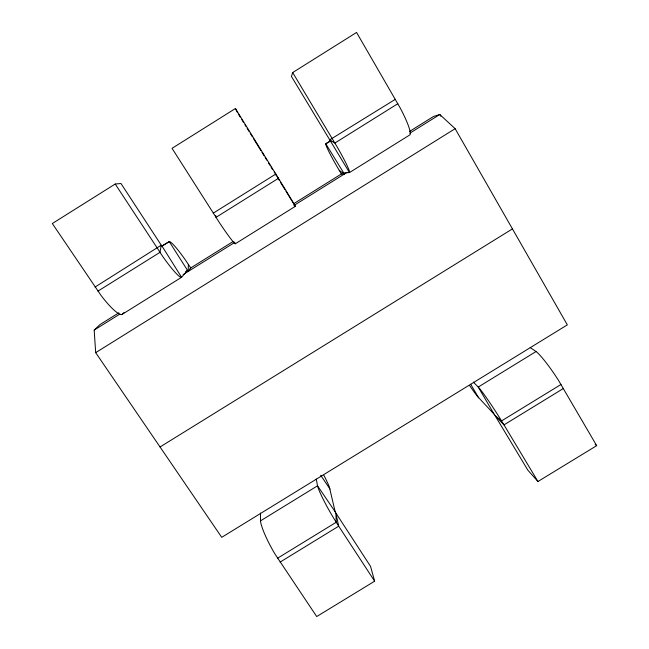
<?xml version="1.0" encoding="UTF-8"?>
<svg xmlns="http://www.w3.org/2000/svg" width="649" height="649" viewBox="0 0 649 649"><rect width="100%" height="100%" fill="white"/><g stroke="black" fill="none" stroke-linecap="round" stroke-linejoin="round"><path stroke-width="0.97" d="M161.593 246.417L169.275 241.615L188.202 271.444L188.372 264.403M292.691 72.558L337.626 147.704A38.924 3.018 59 0 1 349.6 171.985L349.47 172.569L291.45 76.452L292.691 72.558L356.561 32.45L400.465 108.44A39.013 5.922 59.7 0 1 410.33 134.108L409.86 134.895L349.47 172.569L343.71 172.95L325.774 143.778L330.893 140.582M343.702 172.991L344.278 174.086L341.382 173.973L336.847 166.282A35.946 2.612 58.8 0 1 325.782 144.459L325.774 143.778L330.219 141.231M188.202 271.444L190.749 267.948L185.801 260.574A35.768 4.365 57.3 0 0 170.087 241.785L169.275 241.615L161.804 246.028L120.982 183.497L115.222 184.024L52.318 223.524L101.082 295.49A38.656 7.853 56.2 0 0 120.925 314.627L122.061 314.416L181.59 277.285L187.431 270.479L185.671 271.542M409.511 131.463L433.54 116.471L439.795 114.5L455.136 128.689L567.331 324.873L221.723 537.331L95.671 352.658L94.186 330.098L99.987 324.573L118.864 312.794M122.061 314.416L124.178 312.412M235.433 108.521L172.05 148.329L218.916 221.877A38.778 2.458 57.6 0 0 234.849 243.57L235.36 243.748L295.319 206.35L295.141 205.96A38.851 0.414 58.3 0 0 281.285 182.904L235.433 108.521L237.526 112.715M95.054 287.045L161.212 245.208L159.97 252.364L97.958 291.117M213.253 213.148L275.825 174.029L274.202 172.18M395.395 99.281L329.578 139.949L334.9 143.04L397.845 103.702M190.092 268.353L232.999 241.582M293.664 203.737L341.723 173.762M94.186 330.098L119.903 314.051M183.091 274.632L234.776 242.393M293.94 205.482L347.134 172.301M409.77 133.232L439.795 114.5L440.801 116.252M95.671 352.658L455.136 128.689M160.043 446.974L512.442 228.902M323.867 475.311A34.194 3.999 59 0 1 329.384 487.107L335.225 512.02L370.547 566.374L374.635 581.196L316.712 616.55L274.941 553.97A36.417 6.936 60.2 0 1 260.866 523.159L260.525 520.839L317.531 485.809L316.266 479.092M469.698 385.668A34.356 2.401 57.7 0 0 477.323 396.231L494.343 414.435L527.905 470.233L537.948 481.509L596.682 445.66L558.383 380.168A36.733 5.233 56.7 0 0 537.786 353.007L536.042 351.531L478.248 387.047L473.397 382.147M277.61 558.189L336.239 522.25L335.882 513.189L338.705 526.185L374.635 581.196M561.004 384.468L501.547 420.917L495.073 415.555L503.989 424.892L537.948 481.509M280.092 562.107L338.705 526.185L333.578 518.016A36.474 4.438 59.5 0 1 318.164 487.959L317.531 485.809L335.079 511.639M563.446 388.459L503.989 424.892L498.919 416.634A36.66 2.661 57.5 0 0 479.7 388.702L478.248 387.047L494.092 414.111M530.192 347.588L536.042 351.531M339.2 170.273L344.278 174.086M595.157 444.411L596.682 445.66M275.265 173.908L278.462 178.313L215.987 217.358L215.703 215.403M320.687 475.271L330.017 489.086M115.222 184.024L162.988 256.817A38.721 5.022 57 0 0 180.787 277.293L181.59 277.285L162.136 246.296M234.313 242.061L235.36 243.748M277.561 177.656L279.127 180.187M280.701 182.718L284.87 189.467M285.917 191.155L295.319 206.35M238.589 114.435L240.179 117.023M241.777 119.611L243.367 122.19M244.965 124.778L246.028 126.506M247.091 128.226L249.216 131.674M250.279 133.394L252.404 136.842M253.467 138.57L260.914 150.633M261.977 152.361L264.102 155.809M265.165 157.529L266.755 160.116M268.353 162.696L269.952 165.284M271.014 167.012L272.604 169.592M275.46 174.224L275.906 174.962M470.671 384.224L478.646 397.805M260.444 513.051L260.525 520.839"/></g></svg>
